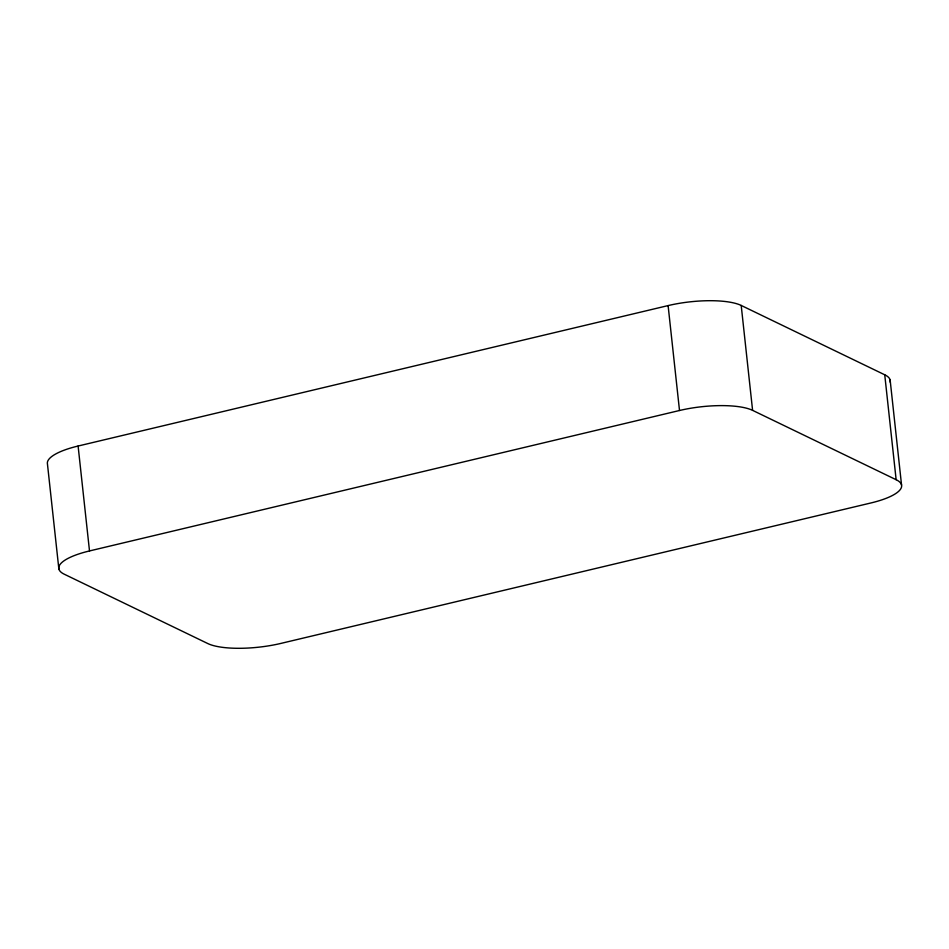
<?xml version="1.0" encoding="UTF-8"?>
<svg xmlns="http://www.w3.org/2000/svg" width="949" height="949" viewBox="0 0 949 949"><rect width="100%" height="100%" fill="white"/><g stroke="black" fill="none" stroke-linecap="round" stroke-linejoin="round"><path stroke-width="1.42" d="M58.85 568.89L47.45 463.978A54.971 15.433 -6.2 0 1 78.103 446.03L668.108 305.59A54.971 15.433 -6.2 0 1 741.205 305.448L884.741 374.796A54.971 15.433 -6.2 0 1 890.115 382.139M89.503 550.942L679.508 410.502A54.971 15.433 -6.2 0 1 752.593 410.359L896.141 479.708A54.971 15.433 -6.2 0 1 870.897 502.97L280.892 643.41A54.971 15.433 -6.2 0 1 207.795 643.552L64.259 574.204A54.971 15.433 -6.2 0 1 89.503 550.942L78.103 446.03M890.15 380.11L901.55 485.022M884.741 374.796L896.141 479.708M741.205 305.448L752.593 410.359M668.108 305.59L679.508 410.502"/></g></svg>
